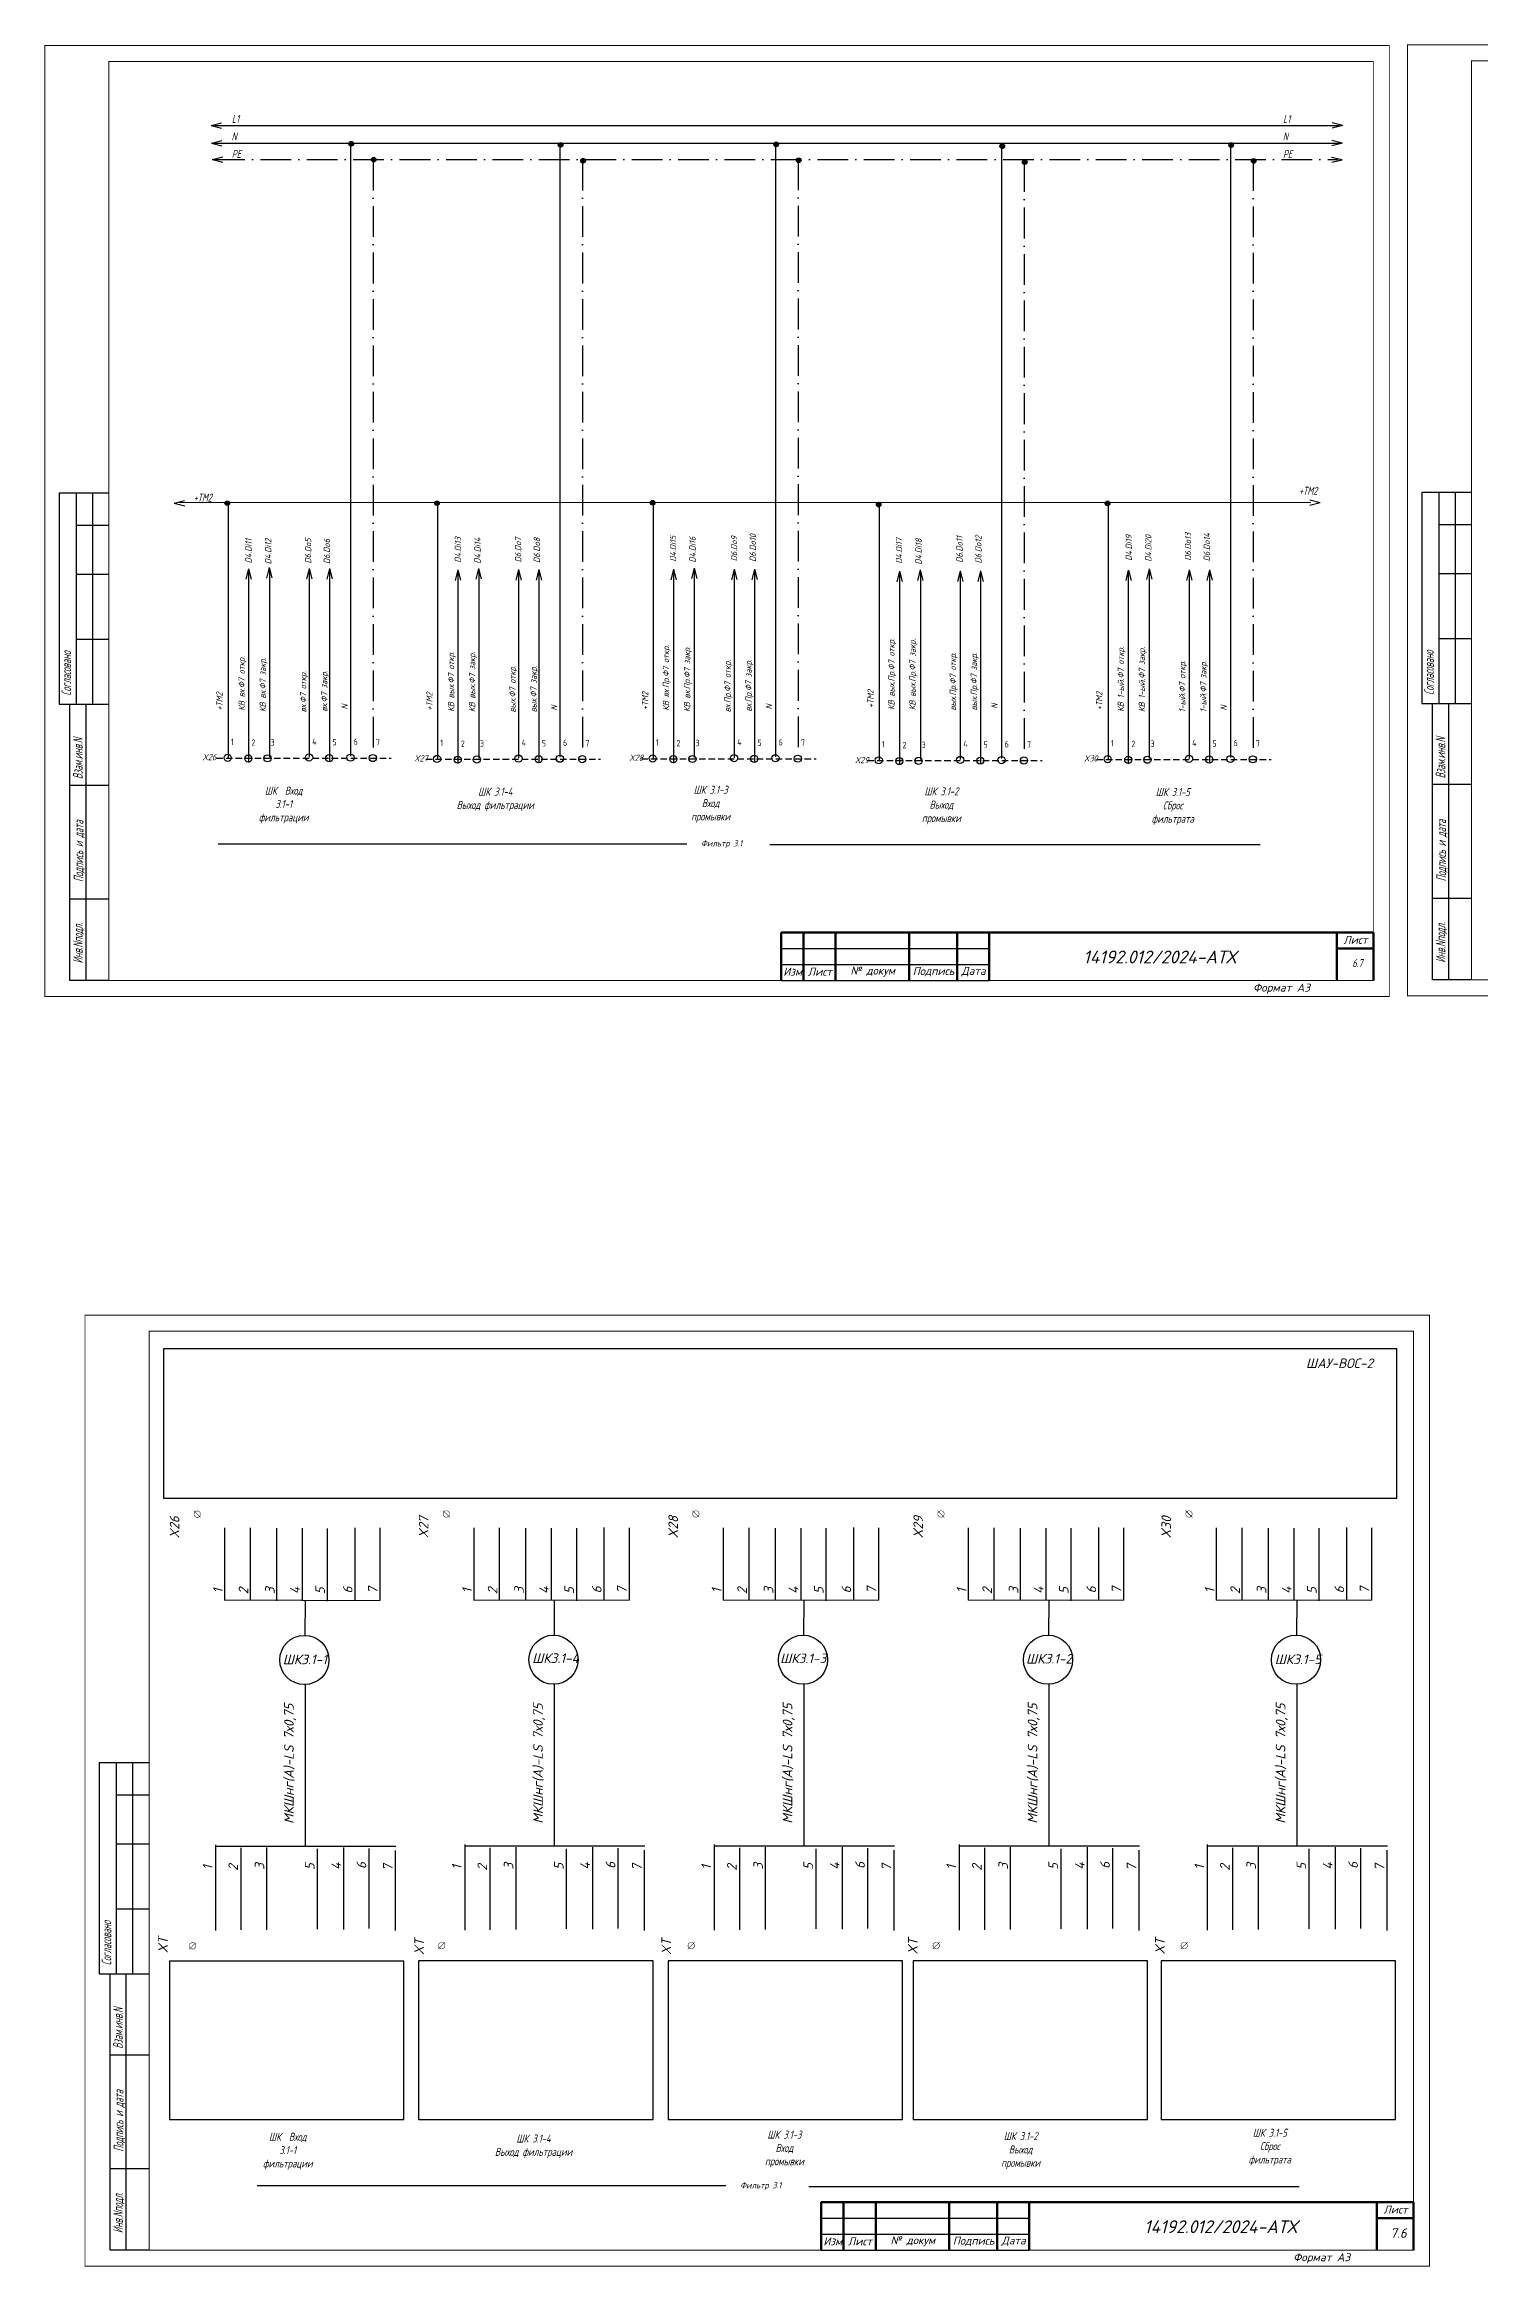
# Model space of a CAD drawing. Header units: millimetres. Extents: x 1463 to 10524, y 7125 to 13164.
# Drawn here: x 5615 to 6063, y 8696 to 9390 of the extents above; entities that cross this region are included whole.
import ezdxf
from ezdxf.enums import TextEntityAlignment as Align

# ---------------------------------------------------------------- set-up
doc = ezdxf.new("R2010")
doc.units = ezdxf.units.MM
doc.header["$LTSCALE"] = 4
doc.set_wipeout_variables(frame=1)
for name, pattern in [('ACAD_ISO10W100', [18, 12, -3, 0, -3]), ('DASHED', [0.75, 0.5, -0.25]), ('SolidLine', [0])]:
    doc.linetypes.add(name, pattern=pattern)
for name, color, linetype in [('G', 5, 'Continuous'), ('LOC', 8, 'Continuous'), ('RED_2.5mm^2', 1, 'Continuous'), ('SYMS', 7, 'Continuous'), ('Вспомогательная', 1, 'Continuous'), ('Текст', 2, 'Continuous')]:
    doc.layers.add(name, color=color, linetype=linetype)
for name, color, linetype, lineweight in [('RAMKA', 7, 'Continuous', 25), ('SHTAMP', 7, 'SolidLine', 25), ('Основеая', 5, 'Continuous', 60), ('СХЕМА', 7, 'Continuous', 25)]:
    doc.layers.add(name, color=color, linetype=linetype, lineweight=lineweight)
doc.styles.add('COTES', font='cs_gost2304.shx', dxfattribs={"width": 0.75, "oblique": 15})
doc.styles.add('ISOCPEUR', font='isocpeui.ttf')
doc.styles.add('Simplex00.10.00', font='simplex.shx')
doc.styles.add('Simplex25.085.15', font='GOST_A.TTF', dxfattribs={"width": 0.85, "oblique": 15, "height": 2.5})
doc.styles.add('WD', font='romans.shx')
doc.styles.add('ГОСТ', font='isocpeur.ttf', dxfattribs={"oblique": 15})
doc.styles.add('Стиль мой-1', font='GOST_A.TTF', dxfattribs={"width": 0.85, "oblique": 15, "height": 2.5})

# ---------------------------------------------------------------- blocks, each defined once
blk = doc.blocks.new('Формат А3')
at = {"color": 0, "linetype": 'Continuous', "const_width": 0.3}
for points in [[(-420, 297), (0, 297), (0, 0), (-420, 0)], [(-400, 5), (-400, 292), (-5, 292), (-5, 5)]]:
    blk.add_lwpolyline(points, close=True, dxfattribs=at)
at = {"color": 0, "linetype": 'Continuous', "style": 'Simplex00.10.00', "oblique": 15}
blk.add_text('Формат А3', height=2.5, dxfattribs=at).set_placement((-33.67, 2.75), align=Align.MIDDLE_CENTER)
blk = doc.blocks.new('A$C73A268AF')
at = {"lineweight": 30}
for p, q in [((4.57, 157.46), (20.05, 157.46)), ((4.57, 157.46), (4.57, 91.46)), ((9.89, 157.46), (9.89, 91.46)), ((14.97, 157.46), (14.97, 91.46)), ((9.89, 147.31), (20.05, 147.31)), ((9.89, 132.08), (20.05, 132.08)), ((9.89, 111.77), (20.05, 111.77)), ((4.57, 91.46), (20.05, 91.46)), ((7.96, 5.15), (7.96, 91.46)), ((13.04, 5.15), (13.04, 91.46)), ((20.15, 66.08), (7.96, 66.08)), ((20.15, 30.54), (7.96, 30.54))]:
    blk.add_line(p, q, dxfattribs=at)
blk.add_lwpolyline([(20.15, 5.15), (7.96, 5.15)], dxfattribs=at)
at = {"layer": 'Вспомогательная', "color": 7}
for p, q in [((230.15, 15.15), (295.15, 15.15)), ((230.15, 10.15), (295.15, 10.15)), ((230.15, 5.15), (295.15, 5.15))]:
    blk.add_line(p, q, dxfattribs=at)
at = {"layer": 'Основеая', "color": 7}
for p, q in [((230.15, 20.15), (230.15, 5.15)), ((415.15, 20.15), (230.15, 20.15)), ((237.15, 20.15), (237.15, 5.15)), ((247.15, 20.15), (247.15, 5.15)), ((270.15, 20.15), (270.15, 5.15)), ((285.15, 20.15), (285.15, 5.15)), ((295.15, 20.15), (295.15, 5.15)), ((403.72, 20.15), (403.72, 5.15)), ((403.72, 15.15), (415.15, 15.15)), ((415.15, 20.15), (415.15, 5.15))]:
    blk.add_line(p, q, dxfattribs=at)
blk.add_blockref('Формат А3', (420.15, 0.15))
at = {"layer": 'RAMKA', "style": 'COTES', "oblique": 15, "width": 0.75}
for s, p in [('Согласовано', (8.35, 94.1)), ('Взам.инв.N', (11.94, 68.02)), ('Подпись и дата', (12.17, 35.86)), ('Инв.Nподл.', (11.97, 10.43))]:
    blk.add_text(s, height=3, rotation=90, dxfattribs=at).set_placement(p)
at = {"layer": 'Текст', "color": 7, "char_height": 2.5, "style": 'ГОСТ'}
for s, insert, width, attachment_point in [('{\\fISOCPEUR|b0|i0|c204|p34;Лист}', (413.32, 17.81), 11.4585, 6), ('{\\fISOCPEUR|b0|i0|c204|p34;Изм}', (233.75, 7.88), 7, 5), ('{\\fISOCPEUR|b0|i0|c204|p34;Лист}', (242.25, 7.88), 10, 5), ('{\\fISOCPEUR|b0|i0|c204|p34;№ докум}', (258.75, 7.88), 23, 5), ('{\\fISOCPEUR|b0|i0|c204|p34;Подпись}', (277.75, 7.88), 15, 5), ('{\\fISOCPEUR|b0|i0|c204|p34;Дата}', (290.25, 7.88), 10, 5)]:
    blk.add_mtext(s, dxfattribs=dict(at, insert=insert, width=width, attachment_point=attachment_point))
blk = doc.blocks.new('WDDOT')
for radius in [0.72, 0.449, 0.223]:
    blk.add_circle((0, 0), radius)
blk = doc.blocks.new('VT0W02')
blk.add_circle((0, 0), 0.0699)
at = {"style": 'WD'}
for tag, p, width in [('INST', (0.062, 0.42), 0.7), ('LOC', (0.062, 0.25), 0.7), ('DESC1', (0.053, -0.385), 0.8)]:
    blk.add_attdef(tag, p, '', height=0.125, dxfattribs=dict(at, width=width))
at = {"style": 'WD', "flags": 1}
for tag, p, height in [('X4TERM01', (-0.07, 0), 0.0125), ('X4TERMDESC01', (-0.055, -0.023), 0.025), ('X2TERMDESC01', (-0.006, 0.029), 0.025), ('STRIPSEQ', (0, 0), 0.00125), ('X2TERM01', (0, 0.07), 0.0125), ('X1TERMDESC01', (0.039, -0.003), 0.025), ('X1TERM01', (0.07, 0), 0.0125), ('LINKTERM', (0, -0.002), 0.00125), ('X8TERM01', (0, -0.07), 0.0125), ('X8TERMDESC01', (0, -0.054), 0.025)]:
    blk.add_attdef(tag, p, '', height=height, dxfattribs=at)
at = {"linetype": 'Continuous', "style": 'WD'}
for tag, p, height, width, flags in [('WIRENO', (0.062, 0.094), 0.125, 0.8, 8), ('TAGSTRIP', (0.053, -0.229), 0.125, 0.9, 8), ('DESC2', (0.053, -0.541), 0.125, 0.8, 8), ('CAT', (0.213, -0.406), 0.109, 0.8, 1), ('DESC3', (0.053, -0.698), 0.125, 0.8, 8)]:
    blk.add_attdef(tag, p, '', height=height, dxfattribs=dict(at, width=width, flags=flags))
at = {"linetype": 'Continuous', "style": 'WD', "width": 0.8, "flags": 1}
blk.add_attdef('MFG', text='', height=0.109, dxfattribs=at).set_placement((0.088, -0.406), align=Align.RIGHT)
at = {"style": 'WD', "width": 0.7, "flags": 1}
blk.add_attdef('ASSYCODE', (0.062, -0.281), '', height=0.01, dxfattribs=at)
blk = doc.blocks.new('Клеммное соединение')
at = {"linetype": 'Continuous'}
blk.add_wipeout([(0, -1), (-0.44, -0.9), (-0.6, -0.8), (-0.71, -0.7), (-0.8, -0.6), (-0.87, -0.5), (-0.92, -0.4), (-0.95, -0.3), (-0.98, -0.2), (-0.99, -0.1), (-0.99, 0), (-0.99, 0.1), (-0.98, 0.2), (-0.95, 0.3), (-0.92, 0.4), (-0.87, 0.5), (-0.8, 0.6), (-0.71, 0.7), (-0.6, 0.8), (-0.44, 0.9), (0, 1), (0.44, 0.9), (0.6, 0.8), (0.71, 0.7), (0.8, 0.6), (0.87, 0.5), (0.92, 0.4), (0.95, 0.3), (0.98, 0.2), (0.99, 0.1), (1, 0), (0.99, -0.1), (0.98, -0.2), (0.95, -0.3), (0.92, -0.4), (0.87, -0.5), (0.8, -0.6), (0.71, -0.7), (0.6, -0.8), (0.44, -0.9)], dxfattribs=at)
at = {"color": 0, "linetype": 'Continuous', "lineweight": -2, "const_width": 0.15}
blk.add_lwpolyline([(-1.06, -1.06), (1.06, 1.06)], dxfattribs=at)
blk.add_lwpolyline([(-1, 0, 1), (1, 0, 1)], format="xyb", close=True, dxfattribs=at)

msp = doc.modelspace()

# ---------------------------------------------------------------- linework, layer by layer
at = {"linetype": 'DASHED'}
for p, q in [((5668.6, 9167.15), (5723.2, 9167.15)), ((5734.01, 9166.82), (5788.61, 9166.82)), ((5801.36, 9166.95), (5855.97, 9166.95)), ((5871.99, 9166.39), (5926.59, 9166.39)), ((5943.5, 9166.74), (5998.1, 9166.74))]:
    msp.add_line(p, q, dxfattribs=at)
at = {"color": 7, "ltscale": 0.2}
for p, q in [((5815.52, 9140.33), (5669.11, 9140.33)), ((5841.47, 9140.15), (5994.65, 9140.15)), ((5827.75, 8721.13), (5681.34, 8721.13)), ((5853.7, 8720.95), (6006.89, 8720.95))]:
    msp.add_line(p, q, dxfattribs=at)
at = {"ltscale": 1.2}
msp.add_lwpolyline([(5652.05, 8936.02), (6037.35, 8936.02), (6037.35, 8982.67), (5652.05, 8982.67)], close=True, dxfattribs=at)
at = {"linetype": 'Continuous', "ltscale": 0.2}
for points in [[(5653.96, 8741.87), (5727.19, 8741.87), (5727.19, 8791.35), (5653.96, 8791.35)], [(5731.77, 8741.93), (5805, 8741.93), (5805, 8791.42), (5731.77, 8791.42)], [(5809.72, 8741.93), (5882.96, 8741.93), (5882.96, 8791.42), (5809.72, 8791.42)], [(5886.26, 8741.93), (5959.5, 8741.93), (5959.5, 8791.42), (5886.26, 8791.42)], [(5963.75, 8741.93), (6036.98, 8741.93), (6036.98, 8791.42), (5963.75, 8791.42)]]:
    msp.add_lwpolyline(points, close=True, dxfattribs=at)
at = {"layer": 'G', "color": 0}
for p, q in [((5696.36, 8893.13), (5696.4, 8904.12)), ((5774.17, 8893.19), (5774.21, 8904.18)), ((5852.12, 8893.19), (5852.16, 8904.18)), ((5928.66, 8893.19), (5928.7, 8904.18)), ((6006.15, 8893.19), (6006.18, 8904.18)), ((5696.3, 8877.78), (5696.3, 8827.3)), ((5774.11, 8877.84), (5774.11, 8827.37)), ((5852.07, 8877.84), (5852.07, 8827.37)), ((5928.61, 8877.84), (5928.61, 8827.37)), ((6006.09, 8877.84), (6006.09, 8827.37))]:
    msp.add_line(p, q, dxfattribs=at)
at = {"layer": 'RED_2.5mm^2', "linetype": 'Continuous', "ltscale": 0.2}
for p, q in [((5667.43, 9364.79), (6019.41, 9364.79)), ((5667.03, 9359.31), (6019.45, 9359.31)), ((5710.48, 9359.23), (5710.48, 9167.8)), ((5775.89, 9359.23), (5775.89, 9167.46)), ((5843.24, 9359.37), (5843.24, 9167.6)), ((5913.87, 9358.8), (5913.87, 9167.03)), ((5985.37, 9359.15), (5985.37, 9167.38)), ((5672.24, 9246.62), (5672.24, 9167.21)), ((5737.65, 9246.49), (5737.65, 9166.87)), ((5805, 9246.97), (5805, 9167.01)), ((5875.63, 9246.57), (5875.63, 9166.44)), ((5947.13, 9246.77), (5947.13, 9166.79)), ((5678.59, 9226.03), (5678.59, 9165.79)), ((5685.13, 9226.18), (5685.13, 9167.51)), ((5697.58, 9226.29), (5697.58, 9167.5)), ((5703.93, 9226.32), (5703.93, 9166.08)), ((5744, 9225.69), (5744, 9165.45)), ((5750.54, 9225.84), (5750.54, 9167.17)), ((5763, 9225.95), (5763, 9167.16)), ((5769.35, 9225.98), (5769.35, 9165.74)), ((5811.35, 9225.83), (5811.35, 9165.59)), ((5817.89, 9225.98), (5817.89, 9167.31)), ((5830.35, 9226.09), (5830.35, 9167.3)), ((5836.7, 9226.12), (5836.7, 9165.88)), ((5881.98, 9225.26), (5881.98, 9165.03)), ((5888.52, 9225.41), (5888.52, 9166.74)), ((5900.97, 9225.52), (5900.97, 9166.73)), ((5907.32, 9225.55), (5907.32, 9165.32)), ((5953.48, 9225.61), (5953.48, 9165.38)), ((5960.03, 9225.76), (5960.03, 9167.09)), ((5972.48, 9225.87), (5972.48, 9167.08)), ((5978.83, 9225.9), (5978.83, 9165.67))]:
    msp.add_line(p, q, dxfattribs=at)
at = {"layer": 'RED_2.5mm^2', "linetype": 'ACAD_ISO10W100', "ltscale": 0.2}
for p, q in [((5667.83, 9354.16), (6019.05, 9354.16)), ((5717.6, 9354.06), (5717.6, 9168.79)), ((5783.01, 9354.06), (5783.01, 9168.46)), ((5850.36, 9354.2), (5850.36, 9168.59)), ((5920.99, 9353.63), (5920.99, 9168.03)), ((5992.49, 9353.98), (5992.49, 9168.38))]:
    msp.add_line(p, q, dxfattribs=at)
at = {"layer": 'SYMS', "linetype": 'Continuous', "ltscale": 0.2}
for p, q in [((5666.91, 9364.76), (5670.19, 9365.58)), ((5666.95, 9364.73), (5670.22, 9363.93)), ((6020.44, 9364.82), (6017.17, 9365.62)), ((6020.48, 9364.79), (6017.2, 9363.98)), ((5667.03, 9359.31), (5670.3, 9360.12)), ((5667.07, 9359.28), (5670.34, 9358.48)), ((6020.33, 9359.25), (6017.06, 9360.05)), ((6020.36, 9359.22), (6017.09, 9358.41)), ((5667.32, 9354.21), (5670.59, 9355.02)), ((5667.36, 9354.17), (5670.62, 9353.37)), ((6020.27, 9354.03), (6017, 9354.83)), ((6020.31, 9354), (6017.04, 9353.19)), ((5655.4, 9246.85), (5658.67, 9247.66)), ((5655.44, 9246.82), (5658.71, 9246.02)), ((6013.41, 9246.92), (6010.14, 9247.72)), ((6013.44, 9246.89), (6010.17, 9246.07)), ((5678.58, 9226.3), (5677.78, 9223.03)), ((5678.61, 9226.34), (5679.43, 9223.06)), ((5685.04, 9226.69), (5684.24, 9223.43)), ((5685.07, 9226.73), (5685.89, 9223.46)), ((5697.57, 9226.37), (5696.77, 9223.1)), ((5697.6, 9226.4), (5698.41, 9223.13)), ((5703.91, 9226.37), (5703.11, 9223.1)), ((5703.94, 9226.4), (5704.76, 9223.13)), ((5743.99, 9225.96), (5743.19, 9222.69)), ((5744.03, 9226), (5744.84, 9222.73)), ((5750.45, 9226.36), (5749.65, 9223.09)), ((5750.49, 9226.4), (5751.3, 9223.12)), ((5762.98, 9226.03), (5762.18, 9222.76)), ((5763.01, 9226.07), (5763.82, 9222.8)), ((5769.32, 9226.03), (5768.52, 9222.76)), ((5769.36, 9226.07), (5770.17, 9222.8)), ((5811.34, 9226.1), (5810.54, 9222.83)), ((5811.38, 9226.14), (5812.19, 9222.86)), ((5817.8, 9226.5), (5817, 9223.23)), ((5817.84, 9226.53), (5818.65, 9223.26)), ((5830.33, 9226.17), (5829.53, 9222.9)), ((5830.36, 9226.21), (5831.17, 9222.93)), ((5836.67, 9226.17), (5835.87, 9222.9)), ((5836.71, 9226.21), (5837.52, 9222.93)), ((5881.97, 9225.53), (5881.17, 9222.26)), ((5882, 9225.57), (5882.82, 9222.3)), ((5888.43, 9225.93), (5887.63, 9222.66)), ((5888.46, 9225.97), (5889.28, 9222.69)), ((5900.96, 9225.6), (5900.16, 9222.33)), ((5900.99, 9225.64), (5901.8, 9222.37)), ((5907.3, 9225.6), (5906.5, 9222.33)), ((5907.33, 9225.64), (5908.15, 9222.37)), ((5953.48, 9225.88), (5952.68, 9222.61)), ((5953.51, 9225.92), (5954.32, 9222.65)), ((5959.94, 9226.28), (5959.14, 9223.01)), ((5959.97, 9226.32), (5960.78, 9223.05)), ((5972.46, 9225.95), (5971.66, 9222.68)), ((5972.5, 9225.99), (5973.31, 9222.72)), ((5978.81, 9225.95), (5978.01, 9222.68)), ((5978.84, 9225.99), (5979.65, 9222.72)), ((5671.17, 8926.69), (5671.17, 8904.01)), ((5679.16, 8926.68), (5679.16, 8903.99)), ((5711.85, 8926.76), (5711.85, 8904.07)), ((5719.7, 8926.7), (5719.7, 8904.02)), ((5748.98, 8926.76), (5748.98, 8904.08)), ((5756.97, 8926.75), (5756.97, 8904.06)), ((5765.16, 8926.67), (5765.16, 8903.98)), ((5773.19, 8926.67), (5773.19, 8903.98)), ((5781.04, 8926.61), (5781.04, 8903.93)), ((5789.66, 8926.83), (5789.66, 8904.14)), ((5797.51, 8926.77), (5797.51, 8904.08)), ((5826.93, 8926.76), (5826.93, 8904.08)), ((5834.92, 8926.75), (5834.92, 8904.06)), ((5843.11, 8926.67), (5843.11, 8903.98)), ((5851.14, 8926.67), (5851.14, 8903.98)), ((5859, 8926.61), (5859, 8903.93)), ((5867.61, 8926.83), (5867.61, 8904.14)), ((5875.46, 8926.77), (5875.46, 8904.08)), ((5903.48, 8926.76), (5903.48, 8904.08)), ((5911.46, 8926.75), (5911.46, 8904.06)), ((5919.65, 8926.67), (5919.65, 8903.98)), ((5927.68, 8926.67), (5927.68, 8903.98)), ((5935.54, 8926.61), (5935.54, 8903.93)), ((5944.15, 8926.83), (5944.15, 8904.14)), ((5952.01, 8926.77), (5952.01, 8904.08)), ((5980.96, 8926.76), (5980.96, 8904.08)), ((5988.95, 8926.75), (5988.95, 8904.06)), ((5997.13, 8926.67), (5997.13, 8903.98)), ((6005.17, 8926.67), (6005.17, 8903.98)), ((6013.02, 8926.61), (6013.02, 8903.93)), ((6021.64, 8926.83), (6021.64, 8904.14)), ((6029.49, 8926.77), (6029.49, 8904.08)), ((5687.35, 8926.6), (5687.35, 8903.92)), ((5695.38, 8926.6), (5695.38, 8903.92)), ((5703.23, 8926.54), (5703.23, 8903.86)), ((5668.35, 8827.7), (5668.35, 8800.96)), ((5676.2, 8826.74), (5676.2, 8801.13)), ((5684.29, 8826.9), (5684.29, 8801.2)), ((5700.09, 8826.41), (5700.09, 8801.37)), ((5708.28, 8826.9), (5708.28, 8801.29)), ((5716.2, 8826.58), (5716.2, 8801.53)), ((5724.45, 8825.98), (5724.45, 8800.93)), ((5746.16, 8827.77), (5746.16, 8801.03)), ((5754.01, 8826.8), (5754.01, 8801.2)), ((5762.1, 8826.96), (5762.1, 8801.27)), ((5777.9, 8826.48), (5777.9, 8801.44)), ((5786.09, 8826.96), (5786.09, 8801.36)), ((5794.01, 8826.64), (5794.01, 8801.59)), ((5802.26, 8826.04), (5802.26, 8800.99)), ((5824.11, 8827.77), (5824.11, 8801.03)), ((5831.97, 8826.8), (5831.97, 8801.2)), ((5840.05, 8826.96), (5840.05, 8801.27)), ((5855.86, 8826.48), (5855.86, 8801.44)), ((5864.04, 8826.96), (5864.04, 8801.36)), ((5871.96, 8826.64), (5871.96, 8801.59)), ((5880.21, 8826.04), (5880.21, 8800.99)), ((5900.65, 8827.77), (5900.65, 8801.03)), ((5908.51, 8826.8), (5908.51, 8801.2)), ((5916.59, 8826.96), (5916.59, 8801.27)), ((5932.4, 8826.48), (5932.4, 8801.44)), ((5940.59, 8826.96), (5940.59, 8801.36)), ((5948.51, 8826.64), (5948.51, 8801.59)), ((5956.76, 8826.04), (5956.76, 8800.99)), ((5978.14, 8827.77), (5978.14, 8801.03)), ((5985.99, 8826.8), (5985.99, 8801.2)), ((5994.08, 8826.96), (5994.08, 8801.27)), ((6009.88, 8826.48), (6009.88, 8801.44)), ((6018.07, 8826.96), (6018.07, 8801.36)), ((6025.99, 8826.64), (6025.99, 8801.59)), ((6034.24, 8826.04), (6034.24, 8800.99))]:
    msp.add_line(p, q, dxfattribs=at)
at = {"layer": 'SYMS', "linetype": 'Continuous', "lineweight": 30, "ltscale": 0.2}
for points in [[(5671.15, 8904.19), (5719.7, 8904.02), (5719.7, 8904.02)], [(5748.96, 8904.25), (5797.51, 8904.08), (5797.51, 8904.08)], [(5826.92, 8904.25), (5875.46, 8904.08), (5875.46, 8904.08)], [(5903.46, 8904.25), (5952.01, 8904.08), (5952.01, 8904.08)], [(5980.94, 8904.25), (6029.49, 8904.08), (6029.49, 8904.08)], [(5668.35, 8827.3), (5724.62, 8827.3), (5724.62, 8827.3)], [(5746.16, 8827.37), (5802.43, 8827.37), (5802.43, 8827.37)], [(5824.11, 8827.37), (5880.38, 8827.37), (5880.38, 8827.37)], [(5900.65, 8827.37), (5956.92, 8827.37), (5956.92, 8827.37)], [(5978.14, 8827.37), (6034.41, 8827.37), (6034.41, 8827.37)]]:
    msp.add_lwpolyline(points, dxfattribs=at)
at = {"layer": 'SYMS', "linetype": 'Continuous', "ltscale": 0.2}
for centre in [(5696.08, 8885.45), (5773.89, 8885.52), (5851.85, 8885.52), (5928.39, 8885.52), (6005.87, 8885.52)]:
    msp.add_circle(centre, 7.68, dxfattribs=at)
at = {"layer": 'СХЕМА', "color": 1, "linetype": 'Continuous', "lineweight": 20, "ltscale": 30}
msp.add_line((6010.5, 9247.04), (5656.93, 9247.04), dxfattribs=at)

# ---------------------------------------------------------------- block references
at = {"ltscale": 1.2}
for p in [(5614.87, 9092.58), (6040.57, 9092.8), (5627.4, 8695.97)]:
    msp.add_blockref('A$C73A268AF', p, dxfattribs=at)
at = {"layer": 'SYMS', "linetype": 'Continuous', "ltscale": 0.2}
for p in [(5710.71, 9359.07), (5776.12, 9358.74), (5843.47, 9358.88), (5914.1, 9358.31), (5985.61, 9358.66), (5717.74, 9354.12), (5783.15, 9353.78), (5850.51, 9353.92), (5921.13, 9353.36), (5992.64, 9353.71), (5672, 9246.82), (5737.51, 9246.8), (5804.86, 9246.94), (5875.48, 9246.37), (5946.99, 9246.72)]:
    msp.add_blockref('WDDOT', p, dxfattribs=at)
ref = msp.add_blockref('VT0W02', (5672.12, 9167.25), dxfattribs=dict(at, xscale=16, yscale=16, zscale=16))
ref.add_attrib('LOC', '1', (5673.12, 9171.25), dxfattribs={"layer": 'LOC', "height": 2, "style": 'WD', "width": 0.7})
ref = msp.add_blockref('VT0W02', (5678.56, 9167.02), dxfattribs=dict(at, xscale=16, yscale=16, zscale=16))
ref.add_attrib('LOC', '2', (5679.56, 9171.02), dxfattribs={"layer": 'LOC', "height": 2, "style": 'WD', "width": 0.7})
ref = msp.add_blockref('VT0W02', (5684.55, 9167.09), dxfattribs=dict(at, xscale=16, yscale=16, zscale=16))
ref.add_attrib('LOC', '3', (5685.55, 9171.09), dxfattribs={"layer": 'LOC', "height": 2, "style": 'WD', "width": 0.7})
ref = msp.add_blockref('VT0W02', (5697.55, 9167.37), dxfattribs=dict(at, xscale=16, yscale=16, zscale=16))
ref.add_attrib('LOC', '4', (5698.55, 9171.37), dxfattribs={"layer": 'LOC', "height": 2, "style": 'WD', "width": 0.7})
ref = msp.add_blockref('VT0W02', (5703.86, 9167.15), dxfattribs=dict(at, xscale=16, yscale=16, zscale=16))
ref.add_attrib('LOC', '5', (5704.86, 9171.15), dxfattribs={"layer": 'LOC', "height": 2, "style": 'WD', "width": 0.7})
ref = msp.add_blockref('VT0W02', (5710.48, 9167.31), dxfattribs=dict(at, xscale=16, yscale=16, zscale=16))
ref.add_attrib('LOC', '6', (5711.48, 9171.31), dxfattribs={"layer": 'LOC', "height": 2, "style": 'WD', "width": 0.7})
ref = msp.add_blockref('VT0W02', (5717.47, 9167.19), dxfattribs=dict(at, xscale=16, yscale=16, zscale=16))
ref.add_attrib('LOC', '7', (5718.47, 9171.19), dxfattribs={"layer": 'LOC', "height": 2, "style": 'WD', "width": 0.7})
ref = msp.add_blockref('VT0W02', (5737.54, 9166.91), dxfattribs=dict(at, xscale=16, yscale=16, zscale=16))
ref.add_attrib('LOC', '1', (5738.54, 9170.91), dxfattribs={"layer": 'LOC', "height": 2, "style": 'WD', "width": 0.7})
ref = msp.add_blockref('VT0W02', (5743.98, 9166.68), dxfattribs=dict(at, xscale=16, yscale=16, zscale=16))
ref.add_attrib('LOC', '2', (5744.98, 9170.68), dxfattribs={"layer": 'LOC', "height": 2, "style": 'WD', "width": 0.7})
ref = msp.add_blockref('VT0W02', (5749.96, 9166.75), dxfattribs=dict(at, xscale=16, yscale=16, zscale=16))
ref.add_attrib('LOC', '3', (5750.96, 9170.75), dxfattribs={"layer": 'LOC', "height": 2, "style": 'WD', "width": 0.7})
ref = msp.add_blockref('VT0W02', (5762.96, 9167.03), dxfattribs=dict(at, xscale=16, yscale=16, zscale=16))
ref.add_attrib('LOC', '4', (5763.96, 9171.03), dxfattribs={"layer": 'LOC', "height": 2, "style": 'WD', "width": 0.7})
ref = msp.add_blockref('VT0W02', (5769.27, 9166.81), dxfattribs=dict(at, xscale=16, yscale=16, zscale=16))
ref.add_attrib('LOC', '5', (5770.27, 9170.81), dxfattribs={"layer": 'LOC', "height": 2, "style": 'WD', "width": 0.7})
ref = msp.add_blockref('VT0W02', (5775.89, 9166.98), dxfattribs=dict(at, xscale=16, yscale=16, zscale=16))
ref.add_attrib('LOC', '6', (5776.89, 9170.98), dxfattribs={"layer": 'LOC', "height": 2, "style": 'WD', "width": 0.7})
ref = msp.add_blockref('VT0W02', (5782.89, 9166.86), dxfattribs=dict(at, xscale=16, yscale=16, zscale=16))
ref.add_attrib('LOC', '7', (5783.89, 9170.86), dxfattribs={"layer": 'LOC', "height": 2, "style": 'WD', "width": 0.7})
ref = msp.add_blockref('VT0W02', (5804.89, 9167.05), dxfattribs=dict(at, xscale=16, yscale=16, zscale=16))
ref.add_attrib('LOC', '1', (5805.89, 9171.05), dxfattribs={"layer": 'LOC', "height": 2, "style": 'WD', "width": 0.7})
ref = msp.add_blockref('VT0W02', (5811.33, 9166.82), dxfattribs=dict(at, xscale=16, yscale=16, zscale=16))
ref.add_attrib('LOC', '2', (5812.33, 9170.82), dxfattribs={"layer": 'LOC', "height": 2, "style": 'WD', "width": 0.7})
ref = msp.add_blockref('VT0W02', (5817.31, 9166.89), dxfattribs=dict(at, xscale=16, yscale=16, zscale=16))
ref.add_attrib('LOC', '3', (5818.31, 9170.89), dxfattribs={"layer": 'LOC', "height": 2, "style": 'WD', "width": 0.7})
ref = msp.add_blockref('VT0W02', (5830.31, 9167.17), dxfattribs=dict(at, xscale=16, yscale=16, zscale=16))
ref.add_attrib('LOC', '4', (5831.31, 9171.17), dxfattribs={"layer": 'LOC', "height": 2, "style": 'WD', "width": 0.7})
ref = msp.add_blockref('VT0W02', (5836.62, 9166.95), dxfattribs=dict(at, xscale=16, yscale=16, zscale=16))
ref.add_attrib('LOC', '5', (5837.62, 9170.95), dxfattribs={"layer": 'LOC', "height": 2, "style": 'WD', "width": 0.7})
ref = msp.add_blockref('VT0W02', (5843.24, 9167.12), dxfattribs=dict(at, xscale=16, yscale=16, zscale=16))
ref.add_attrib('LOC', '6', (5844.24, 9171.12), dxfattribs={"layer": 'LOC', "height": 2, "style": 'WD', "width": 0.7})
ref = msp.add_blockref('VT0W02', (5850.24, 9167), dxfattribs=dict(at, xscale=16, yscale=16, zscale=16))
ref.add_attrib('LOC', '7', (5851.24, 9171), dxfattribs={"layer": 'LOC', "height": 2, "style": 'WD', "width": 0.7})
ref = msp.add_blockref('VT0W02', (5875.52, 9166.48), dxfattribs=dict(at, xscale=16, yscale=16, zscale=16))
ref.add_attrib('LOC', '1', (5876.52, 9170.48), dxfattribs={"layer": 'LOC', "height": 2, "style": 'WD', "width": 0.7})
ref = msp.add_blockref('VT0W02', (5881.95, 9166.25), dxfattribs=dict(at, xscale=16, yscale=16, zscale=16))
ref.add_attrib('LOC', '2', (5882.95, 9170.25), dxfattribs={"layer": 'LOC', "height": 2, "style": 'WD', "width": 0.7})
ref = msp.add_blockref('VT0W02', (5887.94, 9166.32), dxfattribs=dict(at, xscale=16, yscale=16, zscale=16))
ref.add_attrib('LOC', '3', (5888.94, 9170.32), dxfattribs={"layer": 'LOC', "height": 2, "style": 'WD', "width": 0.7})
ref = msp.add_blockref('VT0W02', (5900.94, 9166.6), dxfattribs=dict(at, xscale=16, yscale=16, zscale=16))
ref.add_attrib('LOC', '4', (5901.94, 9170.6), dxfattribs={"layer": 'LOC', "height": 2, "style": 'WD', "width": 0.7})
ref = msp.add_blockref('VT0W02', (5907.25, 9166.38), dxfattribs=dict(at, xscale=16, yscale=16, zscale=16))
ref.add_attrib('LOC', '5', (5908.25, 9170.38), dxfattribs={"layer": 'LOC', "height": 2, "style": 'WD', "width": 0.7})
ref = msp.add_blockref('VT0W02', (5913.87, 9166.55), dxfattribs=dict(at, xscale=16, yscale=16, zscale=16))
ref.add_attrib('LOC', '6', (5914.87, 9170.55), dxfattribs={"layer": 'LOC', "height": 2, "style": 'WD', "width": 0.7})
ref = msp.add_blockref('VT0W02', (5920.86, 9166.43), dxfattribs=dict(at, xscale=16, yscale=16, zscale=16))
ref.add_attrib('LOC', '7', (5921.86, 9170.43), dxfattribs={"layer": 'LOC', "height": 2, "style": 'WD', "width": 0.7})
ref = msp.add_blockref('VT0W02', (5947.02, 9166.83), dxfattribs=dict(at, xscale=16, yscale=16, zscale=16))
ref.add_attrib('LOC', '1', (5948.02, 9170.83), dxfattribs={"layer": 'LOC', "height": 2, "style": 'WD', "width": 0.7})
ref = msp.add_blockref('VT0W02', (5953.46, 9166.6), dxfattribs=dict(at, xscale=16, yscale=16, zscale=16))
ref.add_attrib('LOC', '2', (5954.46, 9170.6), dxfattribs={"layer": 'LOC', "height": 2, "style": 'WD', "width": 0.7})
ref = msp.add_blockref('VT0W02', (5959.45, 9166.67), dxfattribs=dict(at, xscale=16, yscale=16, zscale=16))
ref.add_attrib('LOC', '3', (5960.45, 9170.67), dxfattribs={"layer": 'LOC', "height": 2, "style": 'WD', "width": 0.7})
ref = msp.add_blockref('VT0W02', (5972.45, 9166.96), dxfattribs=dict(at, xscale=16, yscale=16, zscale=16))
ref.add_attrib('LOC', '4', (5973.45, 9170.96), dxfattribs={"layer": 'LOC', "height": 2, "style": 'WD', "width": 0.7})
ref = msp.add_blockref('VT0W02', (5978.76, 9166.73), dxfattribs=dict(at, xscale=16, yscale=16, zscale=16))
ref.add_attrib('LOC', '5', (5979.76, 9170.73), dxfattribs={"layer": 'LOC', "height": 2, "style": 'WD', "width": 0.7})
ref = msp.add_blockref('VT0W02', (5985.38, 9166.9), dxfattribs=dict(at, xscale=16, yscale=16, zscale=16))
ref.add_attrib('LOC', '6', (5986.38, 9170.9), dxfattribs={"layer": 'LOC', "height": 2, "style": 'WD', "width": 0.7})
ref = msp.add_blockref('VT0W02', (5992.37, 9166.78), dxfattribs=dict(at, xscale=16, yscale=16, zscale=16))
ref.add_attrib('LOC', '7', (5993.37, 9170.78), dxfattribs={"layer": 'LOC', "height": 2, "style": 'WD', "width": 0.7})

# ---------------------------------------------------------------- texts
at = {"style": 'Simplex25.085.15', "oblique": 15}
for s, height, width, p in [('L1', 2.5, 0.85, (5673.39, 9365.61)), ('L1', 2.5, 0.85, (6001.8, 9365.57)), ('N', 2.5, 0.85, (5673.32, 9360.13)), ('PE', 2.5, 0.85, (5673.37, 9354.66)), ('N', 2.5, 0.85, (6001.72, 9360.09)), ('PE', 2.5, 0.85, (6001.78, 9354.62)), ('+ТМ2', 2.5, 0.85, (5661.46, 9247.3)), ('+ТМ2', 2.5, 0.85, (6006.78, 9249.42)), ('X26', 1.961, 1.083459, (5664.25, 9166.49)), ('X27', 1.961, 1.083459, (5730.38, 9166.1)), ('X28', 1.961, 1.083459, (5797.58, 9166.32)), ('X29', 1.961, 1.083459, (5868.07, 9165.58)), ('X30', 1.961, 1.083459, (5939.62, 9166.11)), ('Фильтр 3.1', 1.961, 1.083459, (5819.99, 9139.57)), ('Фильтр 3.1', 1.961, 1.083459, (5832.22, 8720.38))]:
    msp.add_text(s, height=height, dxfattribs=dict(at, width=width)).set_placement(p)
at = {"color": 3, "style": 'Simplex25.085.15', "oblique": 15, "width": 1.083459}
for s, p in [('D4.Di11', (5679.61, 9228.01)), ('D4.Di12', (5685.73, 9227.71)), ('D6.Do5', (5698.21, 9227.97)), ('D6.Do6', (5704.09, 9227.78)), ('D4.Di13', (5745.04, 9228.18)), ('D4.Di14', (5751.15, 9227.88)), ('D6.Do7', (5763.81, 9228.32)), ('D6.Do8', (5769.69, 9228.13)), ('D4.Di15', (5812.21, 9228.54)), ('D4.Di16', (5818.32, 9228.24)), ('D6.Do9', (5831.28, 9228.66)), ('D6.Do10', (5837.16, 9228.46)), ('D4.Di17', (5882.81, 9227.89)), ('D4.Di18', (5888.93, 9227.59)), ('D6.Do11', (5901.72, 9228.17)), ('D6.Do12', (5907.61, 9227.98)), ('D4.Di19', (5954.58, 9228.8)), ('D4.Di20', (5960.7, 9228.51)), ('D6.Do13', (5973.1, 9228.83)), ('D6.Do14', (5978.98, 9228.64))]:
    msp.add_text(s, height=1.961, rotation=90, dxfattribs=at).set_placement(p)
at = {"style": 'Simplex25.085.15', "oblique": 15, "width": 1.083459}
for s, height, p in [('КВ вх.Ф7 откр.', 1.9613, (5677.47, 9181.95)), ('КВ вых.Ф7 откр.', 1.9613, (5742.88, 9181.62)), ('КВ вых.Ф7 закр.', 1.9613, (5749.45, 9181.55)), ('КВ вх.Пр.Ф7 откр.', 1.9613, (5810.03, 9181.96)), ('КВ вх.Пр.Ф7 закр.', 1.9613, (5816.6, 9181.57)), ('КВ вых.Пр.Ф7 откр.', 1.9613, (5880.45, 9182.21)), ('КВ вых.Пр.Ф7 закр.', 1.9613, (5887.02, 9182.14)), ('вых.Пр.Ф7 откр.', 1.9613, (5899.65, 9182)), ('вых.Пр.Ф7 закр.', 1.9613, (5906.22, 9182.04)), ('КВ 1-ый.Ф7 откр.', 1.9613, (5952.1, 9181.64)), ('КВ 1-ый.Ф7 закр.', 1.9613, (5958.67, 9181.57)), ('КВ вх.Ф7 закр.', 1.9613, (5684.04, 9181.56)), ('вх.Ф7 откр.', 1.9613, (5696.67, 9181.45)), ('вх.Ф7 закр.', 1.9613, (5703.24, 9181.67)), ('вых.Ф7 откр.', 1.9613, (5762.08, 9181.41)), ('вых.Ф7 закр.', 1.9613, (5768.65, 9181.45)), ('вх.Пр.Ф7 откр.', 1.9613, (5829.24, 9181.46)), ('вх.Пр.Ф7 закр.', 1.9613, (5835.8, 9181.68)), ('1-ый.Ф7 откр.', 1.9613, (5971.3, 9181.44)), ('1-ый.Ф7 закр.', 1.9613, (5977.87, 9181.47)), ('+ТМ2', 1.961, (5670.52, 9182)), ('N', 1.96, (5709.63, 9182.34)), ('+ТМ2', 1.961, (5736.1, 9182)), ('N', 1.96, (5775.05, 9182)), ('+ТМ2', 1.961, (5803.51, 9182.15)), ('N', 1.96, (5842.2, 9182.35)), ('+ТМ2', 1.961, (5873.95, 9182.8)), ('N', 1.96, (5912.62, 9182.59)), ('+ТМ2', 1.961, (5945.37, 9182.15)), ('N', 1.96, (5984.26, 9182.02))]:
    msp.add_text(s, height=height, rotation=90, dxfattribs=at).set_placement(p)
at = {"color": 7, "lineweight": 25, "insert": (6023.45, 9104.39), "char_height": 2.5, "attachment_point": 1, "style": 'Стиль мой-1'}
msp.add_mtext_dynamic_manual_height_columns('6.7', width=5.3031, gutter_width=12.5, heights=[0], dxfattribs=at)
at = {"layer": 'SHTAMP', "color": 0, "style": 'ISOCPEUR'}
for p in [(5963.27, 9103.05), (5982.27, 8706.41)]:
    msp.add_text('14192.012/2024-АТХ', height=4, dxfattribs=at).set_placement(p, align=Align.CENTER)
at = {"layer": 'SYMS', "linetype": 'Continuous', "ltscale": 0.2, "style": 'ГОСТ', "oblique": 15}
for s, p in [('ШАУ-ВОС-2', (6008.96, 8976.63)), ('ШК3.1-1', (5689.32, 8884.12)), ('ШК3.1-4', (5767.25, 8884.51)), ('ШК3.1-3', (5844.7, 8884.46)), ('ШК3.1-2', (5921.53, 8884.34)), ('ШК3.1-5', (5999.21, 8884.15))]:
    msp.add_text(s, height=3, dxfattribs=at).set_placement(p)
for s, p in [('X26', (5657.03, 8923.39)), ('X27', (5734.84, 8923.45)), ('X28', (5812.79, 8923.45)), ('X29', (5889.34, 8923.45)), ('X30', (5966.82, 8923.45)), ('1', (5670.57, 8906.25)), ('2', (5678.57, 8905.96)), ('3', (5686.82, 8906.06)), ('4', (5694.64, 8906.03)), ('5', (5702.5, 8905.97)), ('6', (5711.11, 8906.19)), ('7', (5718.97, 8906.13)), ('1', (5748.38, 8906.31)), ('2', (5756.38, 8906.03)), ('3', (5764.63, 8906.13)), ('4', (5772.45, 8906.1)), ('5', (5780.31, 8906.04)), ('6', (5788.92, 8906.25)), ('7', (5796.78, 8906.2)), ('1', (5826.34, 8906.31)), ('2', (5834.33, 8906.03)), ('3', (5842.59, 8906.13)), ('4', (5850.4, 8906.1)), ('5', (5858.26, 8906.04)), ('6', (5866.87, 8906.25)), ('7', (5874.73, 8906.2)), ('1', (5902.88, 8906.31)), ('2', (5910.88, 8906.03)), ('3', (5919.13, 8906.13)), ('4', (5926.95, 8906.1)), ('5', (5934.8, 8906.04)), ('6', (5943.42, 8906.25)), ('7', (5951.27, 8906.2)), ('1', (5980.36, 8906.31)), ('2', (5988.36, 8906.03)), ('3', (5996.61, 8906.13)), ('4', (6004.43, 8906.1)), ('5', (6012.29, 8906.04)), ('6', (6020.9, 8906.25)), ('7', (6028.76, 8906.2)), ('МКШнг(А)-LS 7х0,75', (5692.76, 8834.24)), ('МКШнг(А)-LS 7х0,75', (5770.57, 8834.31)), ('МКШнг(А)-LS 7х0,75', (5848.52, 8834.31)), ('МКШнг(А)-LS 7х0,75', (5925.06, 8834.31)), ('МКШнг(А)-LS 7х0,75', (6002.55, 8834.31)), ('5', (5699.24, 8819.79)), ('6', (5715.41, 8820.12)), ('5', (5777.05, 8819.85)), ('6', (5793.22, 8820.19)), ('5', (5855, 8819.85)), ('6', (5871.17, 8820.19)), ('5', (5931.54, 8819.85)), ('6', (5947.71, 8820.19)), ('5', (6009.03, 8819.85)), ('6', (6025.2, 8820.19)), ('1', (5667.35, 8819.83)), ('2', (5675.35, 8819.55)), ('3', (5683.57, 8819.88)), ('4', (5707.49, 8819.89)), ('7', (5723.66, 8819.52)), ('1', (5745.16, 8819.9)), ('2', (5753.16, 8819.61)), ('3', (5761.38, 8819.95)), ('4', (5785.3, 8819.95)), ('7', (5801.47, 8819.59)), ('1', (5823.11, 8819.9)), ('2', (5831.11, 8819.61)), ('3', (5839.33, 8819.95)), ('4', (5863.25, 8819.95)), ('7', (5879.42, 8819.59)), ('1', (5899.65, 8819.9)), ('2', (5907.65, 8819.61)), ('3', (5915.87, 8819.95)), ('4', (5939.8, 8819.95)), ('7', (5955.97, 8819.59)), ('1', (5977.14, 8819.9)), ('2', (5985.13, 8819.61)), ('3', (5993.36, 8819.95)), ('4', (6017.28, 8819.95)), ('7', (6033.45, 8819.59)), ('XT', (5653.43, 8793.84)), ('XT', (5733.42, 8793.28)), ('XT', (5810.65, 8793.3)), ('XT', (5887.66, 8793.43)), ('XT', (5964.87, 8793.48))]:
    msp.add_text(s, height=3, rotation=90, dxfattribs=at).set_placement(p)
at = {"layer": 'SYMS', "color": 7, "linetype": 'Continuous', "ltscale": 0.2, "style": 'ГОСТ', "oblique": 15}
msp.add_text('7.6', height=3, dxfattribs=at).set_placement((6035.29, 8704.95))
at = {"layer": 'SYMS', "linetype": 'Continuous', "char_height": 2.5, "attachment_point": 2}
for s, insert, width in [('{\\Fsimplex|c204;\\Q15;\\W0.75;\\C0;ШК  Вход 3.1-1 фильтрации}', (5689.6, 9158.26), 16.2192), ('{\\Fsimplex|c204;\\Q15;\\W0.75;\\C0;ШК 3.1-4\\PВыход фильтрации}', (5755.71, 9157.94), 27.2347), ('{\\Fsimplex|c204;\\Q15;\\W0.75;\\C0;ШК 3.1-3\\PВход промывки}', (5822.98, 9158.52), 16.2192), ('{\\Fsimplex|c204;\\Q15;\\W0.75;\\C0;ШК 3.1-2 Выход промывки}', (5895.07, 9158.03), 16.2192), ('{\\Fsimplex|c204;\\Q15;\\W0.75;\\C0;ШК 3.1-5\\PСброс фильтрата}', (5967.36, 9157.81), 16.2192), ('{\\Fsimplex|c204;\\Q15;\\W0.75;\\C0;ШК  Вход 3.1-1 фильтрации}', (5690.87, 8737.75), 16.2192), ('{\\Fsimplex|c204;\\Q15;\\W0.75;\\C0;ШК 3.1-4\\PВыход фильтрации}', (5767.65, 8737.21), 27.2347), ('{\\Fsimplex|c204;\\Q15;\\W0.75;\\C0;ШК 3.1-3\\PВход промывки}', (5846.03, 8738.43), 16.2192), ('{\\Fsimplex|c204;\\Q15;\\W0.75;\\C0;ШК 3.1-2 Выход промывки}', (5919.83, 8737.95), 16.2192), ('{\\Fsimplex|c204;\\Q15;\\W0.75;\\C0;ШК 3.1-5\\PСброс фильтрата}', (5997.67, 8739), 16.2192)]:
    msp.add_mtext(s, dxfattribs=dict(at, insert=insert, width=width))

# ---------------------------------------------------------------- next in the draw order: block references
for p, rotation in [((5662.63, 8930.99), 90), ((5740.44, 8931.06), 90), ((5818.39, 8931.06), 90), ((5894.94, 8931.06), 90), ((5972.42, 8931.06), 90), ((5661.16, 8796.15), 180), ((5738.97, 8796.22), 180), ((5816.92, 8796.22), 180), ((5893.46, 8796.22), 180), ((5970.94, 8796.22), 180)]:
    msp.add_blockref('Клеммное соединение', p, dxfattribs=dict(rotation=rotation))

doc.saveas('drawing.dxf')
